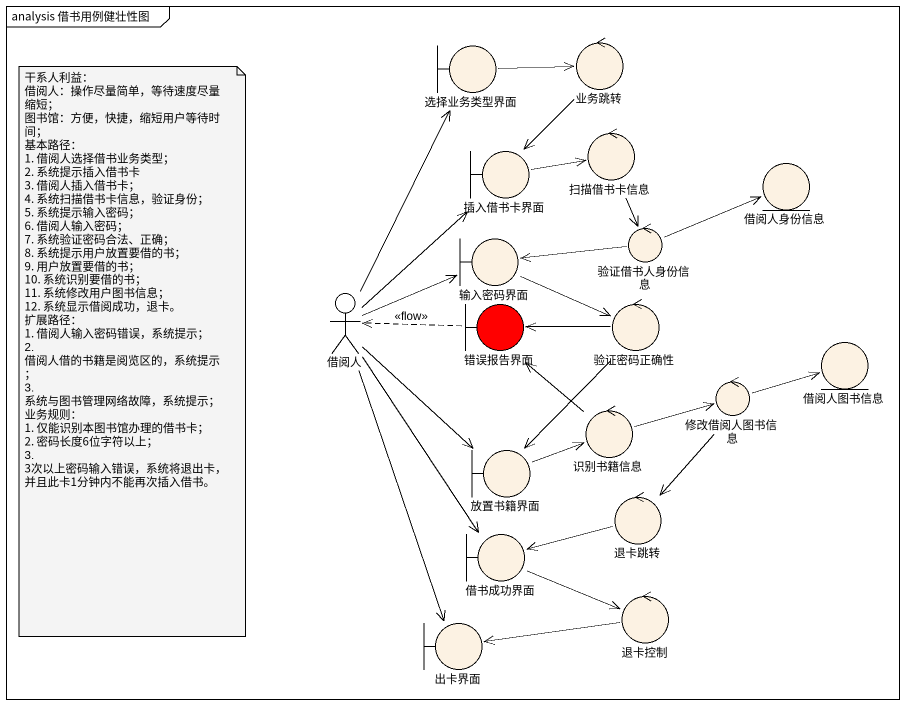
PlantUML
@startuml
mainframe analysis 借书用例健壮性图
boundary 选择业务类型界面 #FCF2E3
control 业务跳转 #FCF2E3
control 扫描借书卡信息 #FCF2E3
boundary 插入借书卡界面 #FCF2E3
entity 借阅人身份信息 #FCF2E3
boundary 输入密码界面 #FCF2E3
control 验证借书人身份信息 #FCF2E3
actor 借阅人
boundary 错误报告界面 #FF0000
control 验证密码正确性 #FCF2E3
control 修改借阅人图书信息 #FCF2E3
entity 借阅人图书信息 #FCF2E3
control 识别书籍信息 #FCF2E3
boundary 放置书籍界面 #FCF2E3
control 退卡跳转 #FCF2E3
boundary 借书成功界面 #FCF2E3
boundary 出卡界面 #FCF2E3
control 退卡控制 #FCF2E3
选择业务类型界面 -right-> 业务跳转
业务跳转 --> 插入借书卡界面
扫描借书卡信息 --> 验证借书人身份信息
插入借书卡界面 -right-> 扫描借书卡信息
输入密码界面 -right-> 验证密码正确性
验证借书人身份信息 -right-> 借阅人身份信息
验证借书人身份信息 -left-> 输入密码界面
借阅人 -up-> 选择业务类型界面
借阅人 -up-> 插入借书卡界面
借阅人 -right-> 输入密码界面
借阅人 --> 放置书籍界面
借阅人 --> 借书成功界面
借阅人 --> 出卡界面
错误报告界面 .left.> 借阅人 : <<flow>>
验证密码正确性 -left-> 错误报告界面
验证密码正确性 --> 放置书籍界面
修改借阅人图书信息 -right-> 借阅人图书信息
修改借阅人图书信息 --> 退卡跳转
识别书籍信息 -up-> 错误报告界面
识别书籍信息 -right-> 修改借阅人图书信息
放置书籍界面 -right-> 识别书籍信息
退卡跳转 -left-> 借书成功界面
借书成功界面 -right-> 退卡控制
退卡控制 -left-> 出卡界面
note as N1
  干系人利益：
  借阅人：操作尽量简单，等待速度尽量缩短；
  图书馆：方便，快捷，缩短用户等待时间；
  基本路径：
  1. 借阅人选择借书业务类型；
  2. 系统提示插入借书卡
  3. 借阅人插入借书卡；
  4. 系统扫描借书卡信息，验证身份；
  5. 系统提示输入密码；
  6. 借阅人输入密码；
  7. 系统验证密码合法、正确；
  8. 系统提示用户放置要借的书；
  9. 用户放置要借的书；
  10. 系统识别要借的书；
  11. 系统修改用户图书信息；
  12. 系统显示借阅成功，退卡。
  扩展路径：
  1. 借阅人输入密码错误，系统提示；
  2. 借阅人借的书籍是阅览区的，系统提示；
  3. 系统与图书管理网络故障，系统提示；
  业务规则：
  1. 仅能识别本图书馆办理的借书卡；
  2. 密码长度6位字符以上；
  3. 3次以上密码输入错误，系统将退出卡，并且此卡1分钟内不能再次插入借书。
end note
@enduml
